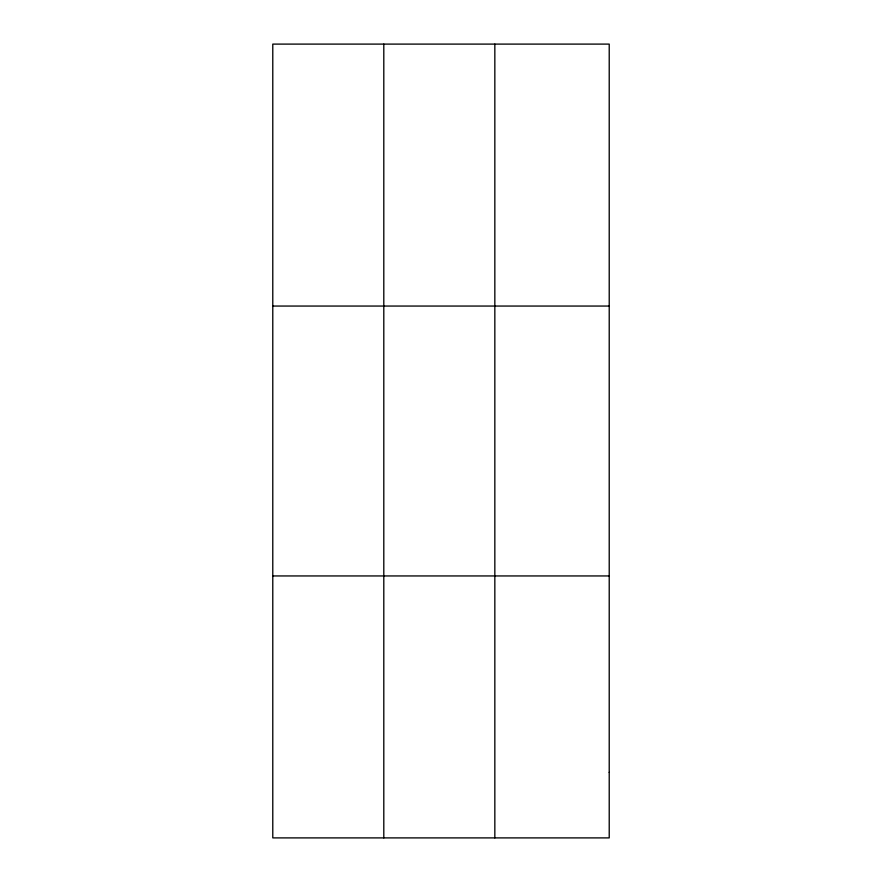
<?xml version="1.0" encoding="UTF-8"?>
<svg xmlns="http://www.w3.org/2000/svg" width="882" height="882" viewBox="0 0 882 882"><rect width="100%" height="100%" fill="white"/><g stroke="black" fill="none" stroke-linecap="round" stroke-linejoin="round"><path stroke-width="1.32" d="M383.802 837.9L383.802 44.1M494.835 837.9L494.835 44.1M272.781 306.054L609.219 306.054M272.781 575.946L609.219 575.946M609.219 772.412L609.219 837.9L272.781 837.9L272.781 44.1L609.219 44.1L609.219 772.412"/></g></svg>
